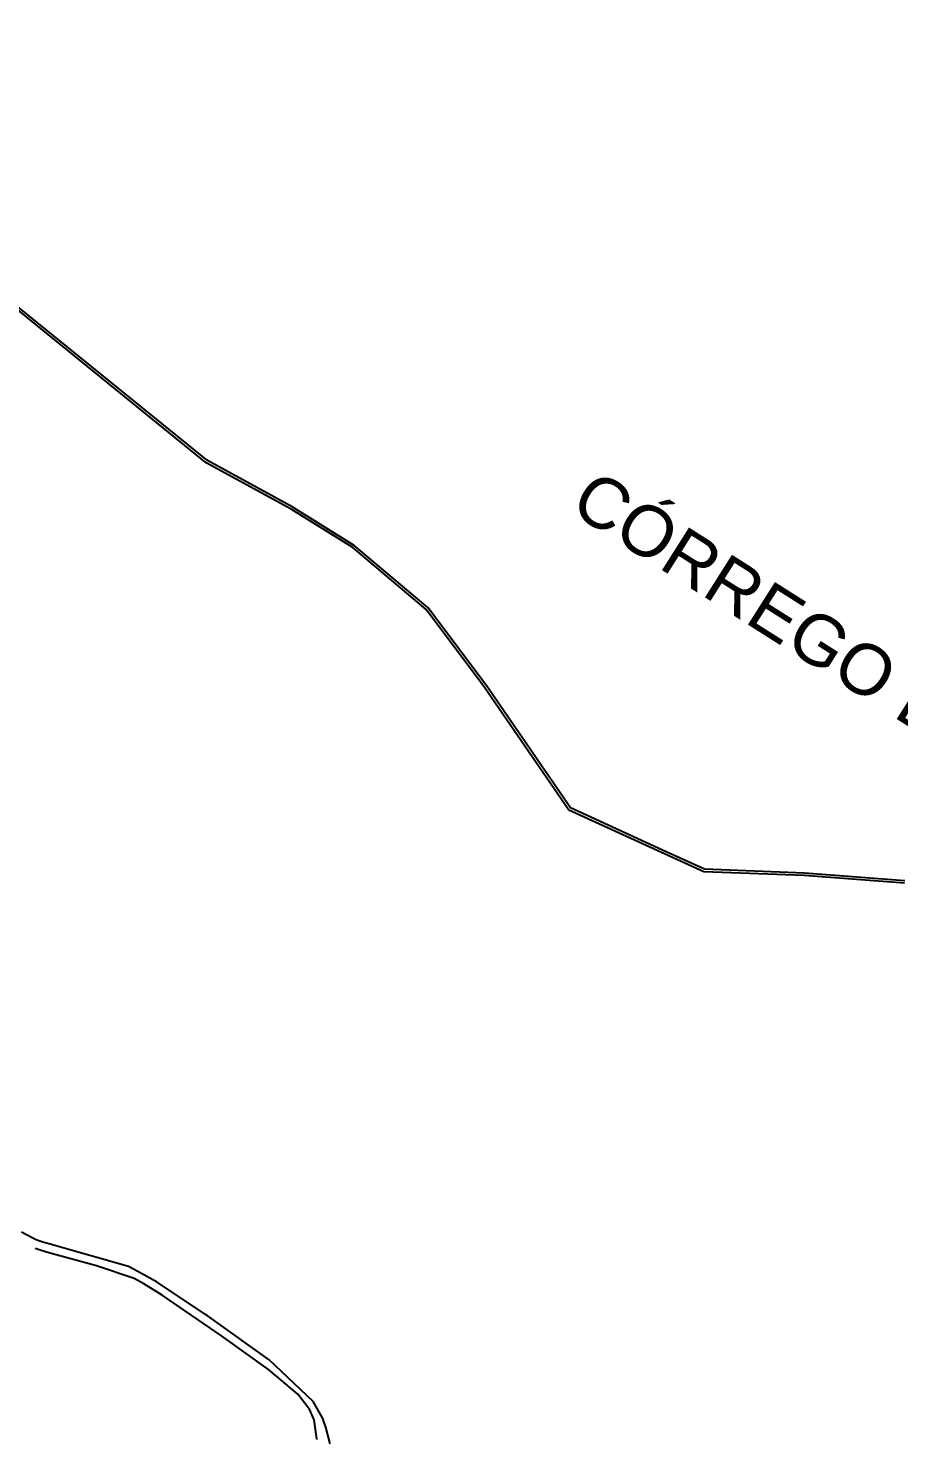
# Model space of a CAD drawing. Header units: millimetres. Extents: x 583 to 26013, y 350 to 21391.
# Drawn here: x 13098 to 13788, y 11946 to 13068 of the extents above; entities that cross this region are included whole.
import ezdxf

# ---------------------------------------------------------------- set-up
doc = ezdxf.new("R2010")
doc.units = ezdxf.units.MM
for name, color, linetype in [('105-QUADRAS_ESTRADAS', 80, 'Continuous'), ('110-CERCA_DE_ARAME', 10, 'Continuous'), ('RIOS', 140, 'Continuous')]:
    doc.layers.add(name, color=color, linetype=linetype)
doc.styles.add('EU', font='arial.ttf', dxfattribs={"height": 10})

msp = doc.modelspace()

# ---------------------------------------------------------------- linework, layer by layer
at = {"layer": '105-QUADRAS_ESTRADAS', "color": 0, "linetype": 'Continuous'}
for p, q in [((13101.12227, 12108.76672), (13092.21827, 12113.60172)), ((13103.87627, 12107.51672), (13101.12227, 12108.76672)), ((13106.77827, 12106.38272), (13103.87627, 12107.51672)), ((13109.74127, 12105.44072), (13106.77827, 12106.38272)), ((13106.94927, 12099.43872), (13102.93327, 12100.66772)), ((13113.75204, 12097.33505), (13106.94927, 12099.43872)), ((13115.80227, 12103.71172), (13109.74127, 12105.44072)), ((13151.5658, 12086.85311), (13113.75204, 12097.33505)), ((13117.39127, 12103.29672), (13115.80227, 12103.71172)), ((13176.95127, 12086.35172), (13117.39127, 12103.29672)), ((13181.40927, 12076.83372), (13151.5658, 12086.85311)), ((13178.13327, 12085.82172), (13176.95127, 12086.35172)), ((13199.77927, 12073.92572), (13178.13327, 12085.82172)), ((13189.22227, 12072.53272), (13181.40927, 12076.83372)), ((13203.81227, 12063.74872), (13189.22227, 12072.53272)), ((13238.02227, 12048.39572), (13199.77927, 12073.92572)), ((13250.76827, 12031.42472), (13203.81227, 12063.74872)), ((13239.28627, 12047.45672), (13238.02227, 12048.39572)), ((13288.52927, 12012.37472), (13239.28627, 12047.45672)), ((13288.07727, 12004.87072), (13250.76827, 12031.42472)), ((13323.41927, 11979.44372), (13288.52927, 12012.37472)), ((13311.31527, 11985.08472), (13288.07727, 12004.87072)), ((13319.30827, 11974.91372), (13311.31527, 11985.08472)), ((13320.22627, 11973.79572), (13319.30827, 11974.91372)), ((13324.34027, 11964.77872), (13320.22627, 11973.79572)), ((13331.21527, 11965.99172), (13323.41927, 11979.44372)), ((13326.38827, 11949.73472), (13324.34027, 11964.77872)), ((13333.08327, 11960.35872), (13331.21527, 11965.99172)), ((13333.43527, 11958.96972), (13333.08327, 11960.35872)), ((13326.10527, 11949.36872), (13326.38827, 11949.73472)), ((13336.83927, 11945.92772), (13333.43527, 11958.96972))]:
    msp.add_line(p, q, dxfattribs=at)
at = {"layer": '110-CERCA_DE_ARAME', "color": 0, "linetype": 'Continuous'}
for p, q in [((13154.94827, 12081.52072), (13154.94827, 12081.52072)), ((13200.74227, 12063.72472), (13200.74227, 12063.72472)), ((13312.90827, 11981.00272), (13312.90827, 11981.00272))]:
    msp.add_line(p, q, dxfattribs=at)
at = {"layer": 'RIOS', "lineweight": 25, "flags": 128}
for points in [[(13792.56316, 12390.15119), (13712.97294, 12396.24437), (13633.38271, 12399.30371), (13599.70993, 12414.6004), (13526.28514, 12448.25311), (13458.93957, 12546.12643), (13413.02213, 12607.2877), (13354.86005, 12656.23711), (13305.88145, 12686.80499), (13238.53587, 12723.51705), (13075.08705, 12856.03737), (13010.80264, 12938.6395), (12946.51822, 13015.09745), (12900.60079, 13100.73342)], [(13792.67653, 12392.14836), (13713.08772, 12398.24143), (13633.85217, 12401.28714), (13600.54018, 12416.41993), (13527.62002, 12449.84136), (13460.56379, 12547.29418), (13414.48455, 12608.67096), (13356.03932, 12657.85867), (13306.89041, 12688.53284), (13239.65354, 12725.18564), (13076.52464, 12857.44657), (13012.35778, 12939.89766), (12948.18269, 13016.22558), (12902.1696, 13102.03995)]]:
    msp.add_lwpolyline(points, dxfattribs=at)

# ---------------------------------------------------------------- texts
at = {"layer": 'RIOS', "lineweight": 25, "insert": (13546.87419, 12719.52128), "char_height": 40, "width": 1133.3733052, "attachment_point": 1, "rotation": 327.62036031, "style": 'EU'}
msp.add_mtext('CÓRREGO DO CAÍ', dxfattribs=at)

doc.saveas('drawing.dxf')
